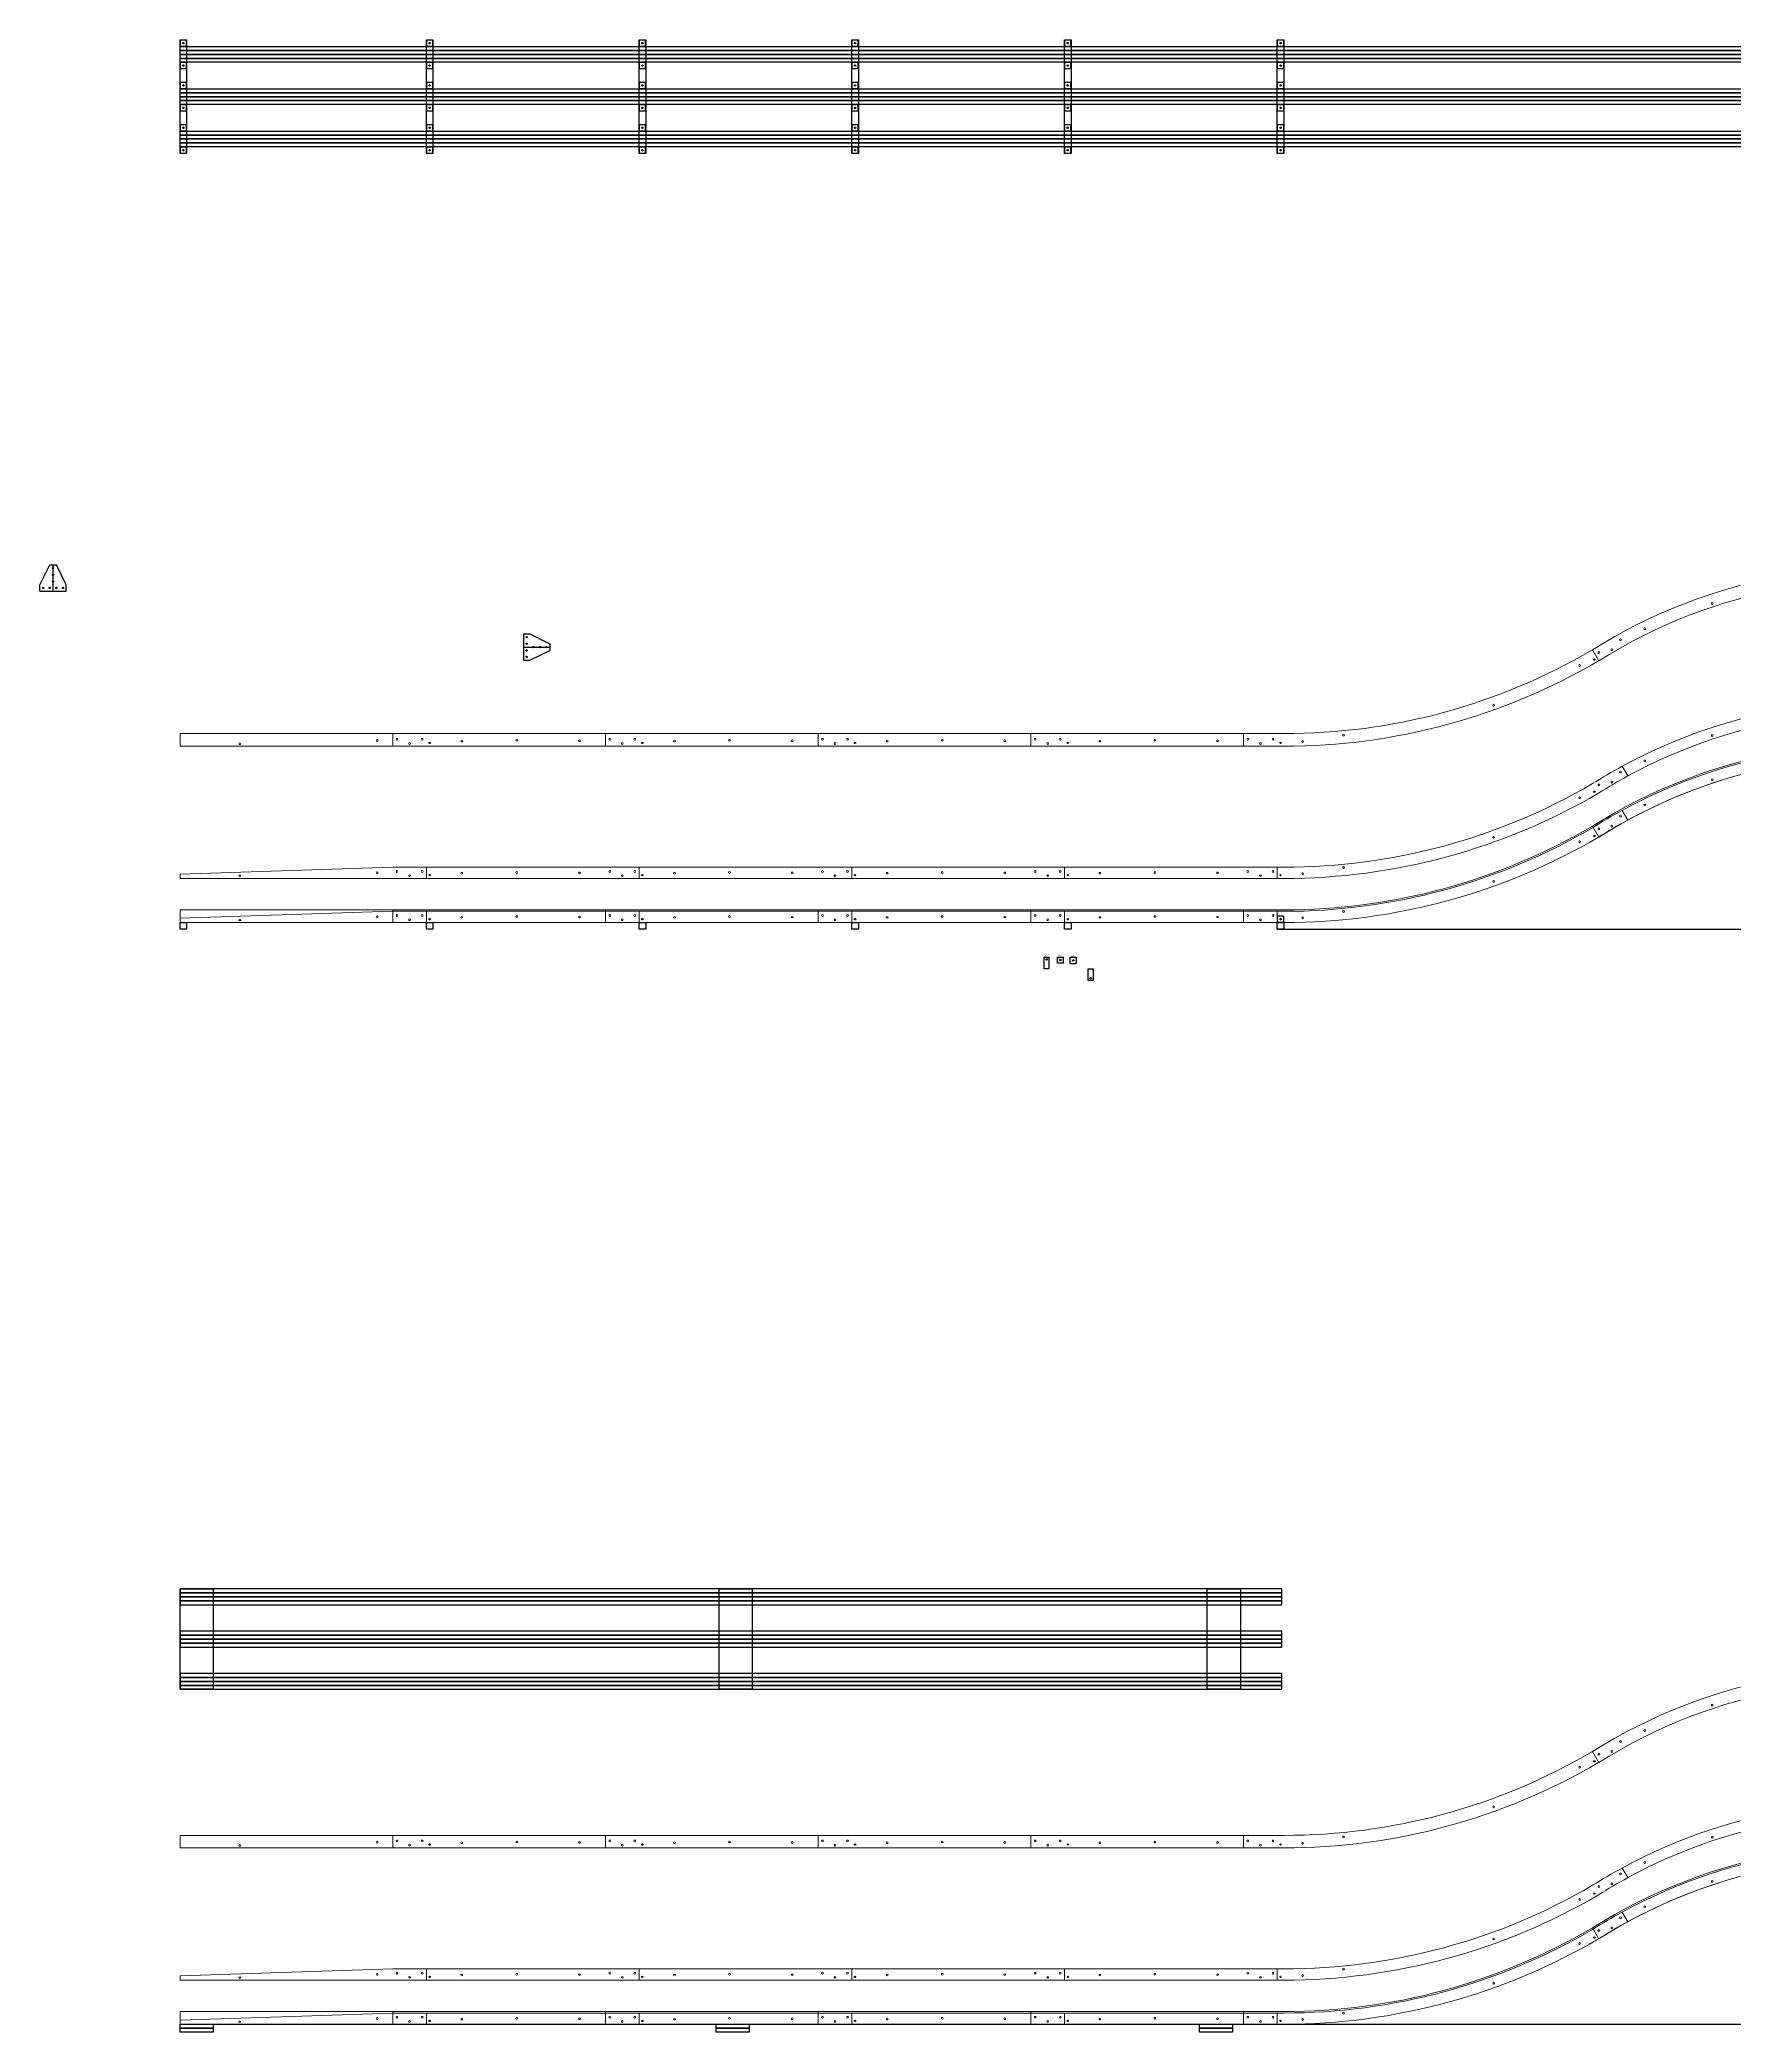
# Model space of a CAD drawing. Header units: millimetres. Extents: x -636 to 14740, y -2602 to 22748.
# Drawn here: x -636 to 7052, y 9964 to 19006 of the extents above; entities that cross this region are included whole.
import ezdxf

# ---------------------------------------------------------------- set-up
doc = ezdxf.new("R2010")
doc.units = ezdxf.units.MM
doc.layers.add('newTrack', color=7, linetype='Continuous', lineweight=20)
doc.layers.add('registration marking', color=7, linetype='Continuous', lineweight=20)
doc.styles.get("Standard").update_dxf_attribs({"font": 'arial.ttf'})

# ---------------------------------------------------------------- blocks, each defined once
blk = doc.blocks.new('01A')
at = {"layer": 'newTrack'}
for p, q in [((0, 19.04999315134046), (965.1999999720101, 50.79999462635169)), ((0, 0), (0, 19.04999315134046)), ((1117.600000016788, 7.275957614183426e-12), (0, 0)), ((965.1999999720101, 50.79999462635169), (1117.599999972004, 50.7999947606877)), ((1117.599999972004, 50.7999947606877), (1117.600000016788, 7.275957614183426e-12))]:
    blk.add_line(p, q, dxfattribs=at)
for centre in [(984.2496261116048, 31.74999555521799), (1041.400040399618, 12.7012384642876), (1098.549626084574, 31.75248136437085)]:
    blk.add_circle(centre, 4, dxfattribs=at)
at = {"layer": 'registration marking', "color": 7, "transparency": 33554687}
for centre in [(271.3697006250295, 11.42185649379098), (895.1664148705713, 26.03049729150371)]:
    blk.add_circle(centre, 4, dxfattribs=at)
blk = doc.blocks.new('02A')
blk.add_circle((15, 15.00000000000728), 3)
at = {"layer": 'newTrack'}
for p, q in [((0, 7.275957614183426e-12), (-3.637978807091713e-12, 50.80000000000291)), ((-3.637978807091713e-12, 50.80000000000291), (965.1999999959444, 50.80000000001019)), ((965.1999999959407, 7.275957614183426e-12), (0, 7.275957614183426e-12)), ((965.1999999959444, 50.80000000001019), (965.1999999959407, 7.275957614183426e-12))]:
    blk.add_line(p, q, dxfattribs=at)
for centre in [(831.849585694026, 31.74999999305018), (888.9999999820393, 12.7012429021197), (946.1495856669949, 31.75248580220287)]:
    blk.add_circle(centre, 4, dxfattribs=at)
at = {"layer": 'registration marking', "color": 7, "transparency": 33554687}
for centre in [(160.6958235683014, 23.48530125759135), (410.3798785602448, 26.93280805767427), (694.6405455930362, 24.98409738802729)]:
    blk.add_circle(centre, 4, dxfattribs=at)
blk = doc.blocks.new('01B')
at = {"layer": 'newTrack'}
for p, q in [((0, 0), (-5.037873052060604e-08, 57.14999413649639)), ((-5.037873052060604e-08, 57.14999413649639), (965.199999949622, 57.14999498732504)), ((965.2000000000007, 8.508432074449956e-07), (0, 0)), ((965.199999949622, 57.14999498732504), (965.2000000000007, 8.508286555297673e-07)), ((965.2000000000007, 8.508286555297673e-07), (965.199999949622, 57.14999498732504))]:
    blk.add_line(p, q, dxfattribs=at)
at = {"layer": 'registration marking', "color": 7, "transparency": 33554687}
for centre in [(271.3697006082439, 11.42185747894837), (895.1664148537857, 26.03049827666109)]:
    blk.add_circle(centre, 4, dxfattribs=at)
blk = doc.blocks.new('02B')
blk.add_circle((1132.600000000006, 415.0000009851574), 3)
at = {"layer": 'newTrack'}
for p, q in [((965.2000000000062, 457.1500009851588), (1930.399999995951, 457.1500009851661)), ((965.2000000000062, 400.0000009851574), (965.2000000000062, 457.1500009851588)), ((1930.399999995951, 457.1500009851661), (1930.399999995951, 400.0000009851647)), ((1930.399999995951, 400.0000009851647), (965.2000000000062, 400.0000009851574))]:
    blk.add_line(p, q, dxfattribs=at)
for centre in [(984.2495856980821, 431.7500009782149), (1041.399999986095, 412.7012438872844), (1098.549585671051, 431.7524867873675)]:
    blk.add_circle(centre, 4, dxfattribs=at)
at = {"layer": 'registration marking', "color": 7, "transparency": 33554687}
for centre in [(1278.295823568305, 423.4853022427415), (1527.979878560249, 426.9328090428317), (1812.24054559304, 424.9840983731847)]:
    blk.add_circle(centre, 4, dxfattribs=at)
blk = doc.blocks.new('03A')
for centre in [(1438.744852149779, 393.3852069689074), (15, 15)]:
    blk.add_circle(centre, 3)
at = {"layer": 'newTrack'}
for p, q in [((1590.737915779901, 465.1378673792278), (1565.002497133595, 508.9670431474005)), ((30.99606855872116, 50.79999478799436), (-4.478351911529899e-08, 50.79999476066587)), ((-4.478351911529899e-08, 50.79999476066587), (0, 0)), ((0, 0), (30.97299663098238, 2.73066689260304e-08))]:
    blk.add_line(p, q, dxfattribs=at)
for centre in [(1558.219227502143, 482.8957306716729), (1459.655786276378, 425.0188090730335), (1518.583660489043, 437.5300296680507)]:
    blk.add_circle(centre, 4, dxfattribs=at)
for centre, radius, start, end in [((2732.050060230455, -1631.733404134804), 2438.154716076187, 118.5979324423631, 122.2419609089562), ((2732.050060240063, -1631.733404147559), 2387.35471609198, 118.5591387834939, 122.2617287667918), ((32.25301694720474, 2818.361174029927), 2818.361464677206, 269.9739778714323, 300.3828087601667), ((32.25301694733025, 2818.361174029465), 2767.561464676747, 269.9739778714323, 300.3657321472004)]:
    blk.add_arc(centre, radius, start, end, dxfattribs=at)
at = {"layer": 'registration marking', "color": 7, "transparency": 33554687}
for centre in [(1372.207809550353, 366.2880354406152), (1372.207809550353, 366.2880354406152), (981.9746852144381, 186.61165534459), (981.9746852144381, 186.61165534459), (115.4898019700195, 21.29547682867269), (115.4898019700195, 21.29547682867269), (301.1229864126435, 50.12179317983828), (301.1229864126435, 50.12179317983828)]:
    blk.add_circle(centre, 4, dxfattribs=at)
blk = doc.blocks.new('03B')
for centre in [(1591.144852149788, 393.3852071032427), (167.4, 15)]:
    blk.add_circle(centre, 3)
at = {"layer": 'newTrack'}
for p, q in [((1611.674967362065, 388.0453223319564), (1582.723674708883, 437.3513511885612)), ((-5.037873052060604e-08, 57.14999413648184), (0, 0)), ((183.3989525496945, 57.14999426741997), (-5.037873052060604e-08, 57.1499942876253)), ((0, 0), (183.3729966309838, 1.616353983990848e-07))]:
    blk.add_line(p, q, dxfattribs=at)
for centre in [(19.04958567705216, 31.75000001679166), (76.19999996506522, 12.70124292586115), (133.3495856500203, 31.75248582594429)]:
    blk.add_circle(centre, 4, dxfattribs=at)
for centre, radius, start, end in [((184.6530169472053, 2818.361174164256), 2818.361464677205, 269.9739778714323, 300.3828087602166), ((184.6530169472262, 2818.361174164278), 2761.211464677219, 269.9739778714323, 300.3635772005418), ((2884.450060217358, -1631.733403980336), 2444.504716052169, 122.1752908435505, 122.2395208016383), ((2884.450060440416, -1631.733403845395), 2387.354716056918, 122.2173138510758, 122.261728772982)]:
    blk.add_arc(centre, radius, start, end, dxfattribs=at)
at = {"layer": 'registration marking', "color": 7, "transparency": 33554687}
for centre in [(1524.607809550347, 366.2880355749439), (1134.37468521444, 186.6116554789187), (267.8898019700209, 21.29547696300142), (453.522986412645, 50.12179331416701)]:
    blk.add_circle(centre, 4, dxfattribs=at)
blk = doc.blocks.new('04B')
blk.add_circle((1272.775092856758, 382.5759897406219), 3)
at = {"layer": 'newTrack'}
for p, q in [((1771.829451211881, 373.2419702575789), (1760.162309112311, 317.2955646957562)), ((0, 0), (-28.95129265318246, 49.30602885660483))]:
    blk.add_line(p, q, dxfattribs=at)
for centre in [(98.94426014008968, 94.8504084740498), (0.3808189143210257, 36.97348687541785), (59.30869312698633, 49.48470747043029)]:
    blk.add_circle(centre, 4, dxfattribs=at)
for centre, radius, start, end in [((1272.775092856761, -2019.778726312484), 2444.504716053113, 78.22004581571335, 122.175290843605), ((1272.775092856758, -2019.778726312486), 2387.354716053108, 78.22004007210862, 122.2173138448502)]:
    blk.add_arc(centre, radius, start, end, dxfattribs=at)
at = {"layer": 'registration marking', "color": 7, "transparency": 33554687}
for centre in [(1174.664000268116, 402.8170731885548), (1671.37604509254, 349.1792521451935), (514.7793489579344, 260.2324587029361), (208.8332645837581, 145.4143360709786)]:
    blk.add_circle(centre, 4, dxfattribs=at)
blk = doc.blocks.new('04A')
blk.add_circle((1141.314189631276, 305.4771620936167), 3)
at = {"layer": 'newTrack'}
for p, q in [((1788.263720066037, 258.81539913906), (1639.073308251352, 289.9277925308515)), ((1628.702510454085, 240.1976552592923), (1777.892922268763, 209.0852618674935)), ((1777.892922268763, 209.0852618674935), (1788.263720066037, 258.81539913906)), ((-25.7354278222947, 43.82919139550631), (4.547473508864641e-12, 2.728484105318785e-12))]:
    blk.add_line(p, q, dxfattribs=at)
for centre in [(1653.832654984383, 267.3900264581655), (1705.890669554316, 237.0752096347451), (1765.725971304305, 244.0581649179901)]:
    blk.add_circle(centre, 4, dxfattribs=at)
for centre, radius, end in [((1141.314189631275, -2096.930941102833), 2438.20810319645, 118.5973034831309), ((1141.314189631275, -2096.930941102899), 2387.408103196516, 118.5584972945129)]:
    blk.add_arc(centre, radius, 78.22028019167507, end, dxfattribs=at)
at = {"layer": 'registration marking', "color": 7, "transparency": 33554687}
for centre in [(1043.204201609592, 325.7191637516908), (1539.916246434016, 272.0813427083367), (383.3195502994104, 183.1345492660794), (77.37346592523409, 68.31642663412185)]:
    blk.add_circle(centre, 4, dxfattribs=at)
blk = doc.blocks.new('3030挤压直角件')
blk.add_lwpolyline([(0, 53), (22, 53), (22, 0), (0, 0)], close=True)
blk.add_circle((11, 42.5), 3.25)
blk = doc.blocks.new('3030直角L型直接')
blk.add_lwpolyline([(0, 30), (26, 30), (26, 0), (0, 0)], close=True)
blk.add_circle((13, 15), 3.15)
blk = doc.blocks.new('3030圆弧外边直角')
blk.add_lwpolyline([(0, 0), (26, 0), (26, -28), (0, -28)], close=True)
blk.add_circle((13, -13), 3.25)
blk = doc.blocks.new('3030固定板')
for p, q in [((-60, 30), (-15, 120)), ((-60, 30), (-15, 120)), ((-15, 120), (15, 120)), ((0, 0), (0, 120)), ((60, 30), (15, 120)), ((60, 30), (15, 120)), ((-60, 0), (-60, 30)), ((-60, 0), (-60, 30)), ((-60, 0), (60, 0)), ((60, 0), (60, 30)), ((60, 0), (60, 30))]:
    blk.add_line(p, q)
for centre in [(0, 105), (-45, 15), (-15, 15), (0, 75), (0, 45), (15, 15), (45, 15)]:
    blk.add_circle(centre, 3)

msp = doc.modelspace()

# ---------------------------------------------------------------- linework, layer by layer
for p, q in [((4978.399999983776, 14970.000002239), (14257.65737422708, 14970.000002239)), ((0, 10000), (13423.90929304281, 10000))]:
    msp.add_line(p, q)
for points in [[(-1.678927219472826e-08, 19006.00000098516), (29.99999998321073, 19006.00000098516), (29.99999998321073, 18490.00000098516), (-1.678927219472826e-08, 18490.00000098516)], [(1117.599999999999, 19006.00000098517), (1147.599999999999, 19006.00000098517), (1147.599999999999, 18490.00000098517), (1117.599999999999, 18490.00000098517)], [(2082.799999995947, 19006.00000098516), (2112.799999995947, 19006.00000098516), (2112.799999995947, 18490.00000098516), (2082.799999995947, 18490.00000098516)], [(3047.999999991887, 19006.00000098516), (3077.999999991887, 19006.00000098516), (3077.999999991887, 18490.00000098516), (3047.999999991887, 18490.00000098516)], [(4013.199999987828, 19006.00000111949), (4043.199999987828, 19006.00000111949), (4043.199999987828, 18490.00000111949), (4013.199999987828, 18490.00000111949)], [(4978.399999983776, 19006.000002239), (5008.399999983776, 19006.000002239), (5008.399999983776, 18490.000002239), (4978.399999983776, 18490.000002239)], [(-1.678927219472826e-08, 18976.00000098516), (13999.99999998321, 18976.00000098516), (13999.99999998321, 18958.00000098516), (-1.678927219472826e-08, 18958.00000098516)], [(-1.678927219472826e-08, 18958.00000098516), (13999.99999998321, 18958.00000098516), (13999.99999998321, 18940.00000098516), (-1.678927219472826e-08, 18940.00000098516)], [(-1.678927219472826e-08, 18940.00000098516), (13999.99999998321, 18940.00000098516), (13999.99999998321, 18922.00000098516), (-1.678927219472826e-08, 18922.00000098516)], [(-1.678927219472826e-08, 18922.00000098516), (13999.99999998321, 18922.00000098516), (13999.99999998321, 18904.00000098516), (-1.678927219472826e-08, 18904.00000098516)], [(-1.678927219472826e-08, 18784.00000098516), (13999.99999998321, 18784.00000098516), (13999.99999998321, 18766.00000098516), (-1.678927219472826e-08, 18766.00000098516)], [(-1.678927219472826e-08, 18766.00000098516), (13999.99999998321, 18766.00000098516), (13999.99999998321, 18748.00000098516), (-1.678927219472826e-08, 18748.00000098516)], [(-1.678927219472826e-08, 18748.00000098516), (13999.99999998321, 18748.00000098516), (13999.99999998321, 18730.00000098516), (-1.678927219472826e-08, 18730.00000098516)], [(-1.678927219472826e-08, 18748.00000098516), (13999.99999998321, 18748.00000098516), (13999.99999998321, 18730.00000098516), (-1.678927219472826e-08, 18730.00000098516)], [(-1.678927219472826e-08, 18730.00000098516), (13999.99999998321, 18730.00000098516), (13999.99999998321, 18712.00000098516), (-1.678927219472826e-08, 18712.00000098516)], [(-1.678927219472826e-08, 18730.00000098516), (13999.99999998321, 18730.00000098516), (13999.99999998321, 18712.00000098516), (-1.678927219472826e-08, 18712.00000098516)], [(-1.678927219472826e-08, 18592.00000098516), (13999.99999998321, 18592.00000098516), (13999.99999998321, 18574.00000098516), (-1.678927219472826e-08, 18574.00000098516)], [(-1.678927219472826e-08, 18574.00000098516), (13999.99999998321, 18574.00000098516), (13999.99999998321, 18556.00000098516), (-1.678927219472826e-08, 18556.00000098516)], [(-1.678927219472826e-08, 18556.00000098516), (13999.99999998321, 18556.00000098516), (13999.99999998321, 18538.00000098516), (-1.678927219472826e-08, 18538.00000098516)], [(-1.678927219472826e-08, 18538.00000098516), (13999.99999998321, 18538.00000098516), (13999.99999998321, 18520.00000098516), (-1.678927219472826e-08, 18520.00000098516)], [(-1.678927219472826e-08, 15000.00000098516), (29.99999998321073, 15000.00000098516), (29.99999998321073, 14970.00000098516), (-1.678927219472826e-08, 14970.00000098516)], [(1117.599999999999, 15000.00000098517), (1147.599999999999, 15000.00000098517), (1147.599999999999, 14970.00000098517), (1117.599999999999, 14970.00000098517)], [(2082.799999995947, 15000), (2112.799999995947, 15000), (2112.799999995947, 14970), (2082.799999995947, 14970)], [(3047.999999991887, 15000.00000098517), (3077.999999991887, 15000.00000098517), (3077.999999991887, 14970.00000098517), (3047.999999991887, 14970.00000098517)], [(4013.199999987828, 15000.0000011195), (4043.199999987828, 15000.0000011195), (4043.199999987828, 14970.0000011195), (4013.199999987828, 14970.0000011195)], [(4978.399999983776, 15000.000002239), (5008.399999983776, 15000.000002239), (5008.399999983776, 14970.000002239), (4978.399999983776, 14970.000002239)], [(-1.678930061643769e-08, 11958.00000098516), (4999.999999983211, 11958.00000098516), (4999.999999983211, 11976.00000098516), (-1.678930061643769e-08, 11976.00000098516)], [(-1.678927219472826e-08, 11976.00000098516), (149.9999999832107, 11976.00000098516), (149.9999999832107, 11520.00000098516), (-1.678927219472826e-08, 11520.00000098516)], [(-1.678930061643769e-08, 11940.00000098516), (4999.999999983211, 11940.00000098516), (4999.999999983211, 11958.00000098516), (-1.678930061643769e-08, 11958.00000098516)], [(-1.678930061643769e-08, 11922.00000098516), (4999.999999983211, 11922.00000098516), (4999.999999983211, 11940.00000098516), (-1.678930061643769e-08, 11940.00000098516)], [(2445.668947320471, 11976.00000098516), (2595.668947320471, 11976.00000098516), (2595.668947320471, 11520.00000098516), (2445.668947320471, 11520.00000098516)], [(4661.067084235332, 11976), (4811.067084235332, 11976), (4811.067084235332, 11520), (4661.067084235332, 11520)], [(-1.678930061643769e-08, 11904.00000098516), (4999.999999983211, 11904.00000098516), (4999.999999983211, 11922.00000098516), (-1.678930061643769e-08, 11922.00000098516)], [(-1.678930061643769e-08, 11766.00000098516), (4999.999999983211, 11766.00000098516), (4999.999999983211, 11784.00000098516), (-1.678930061643769e-08, 11784.00000098516)], [(-1.678930061643769e-08, 11748.00000098516), (4999.999999983211, 11748.00000098516), (4999.999999983211, 11766.00000098516), (-1.678930061643769e-08, 11766.00000098516)], [(-1.678930061643769e-08, 11730.00000098516), (4999.999999983211, 11730.00000098516), (4999.999999983211, 11748.00000098516), (-1.678930061643769e-08, 11748.00000098516)], [(-1.678930061643769e-08, 11712.00000098516), (4999.999999983211, 11712.00000098516), (4999.999999983211, 11730.00000098516), (-1.678930061643769e-08, 11730.00000098516)], [(-1.678930061643769e-08, 11574.00000098516), (4999.999999983211, 11574.00000098516), (4999.999999983211, 11592.00000098516), (-1.678930061643769e-08, 11592.00000098516)], [(-1.678930061643769e-08, 11556.00000098516), (4999.999999983211, 11556.00000098516), (4999.999999983211, 11574.00000098516), (-1.678930061643769e-08, 11574.00000098516)], [(-1.678930061643769e-08, 11538.00000098516), (4999.999999983211, 11538.00000098516), (4999.999999983211, 11556.00000098516), (-1.678930061643769e-08, 11556.00000098516)], [(-1.678930061643769e-08, 11520.00000098516), (4999.999999983211, 11520.00000098516), (4999.999999983211, 11538.00000098516), (-1.678930061643769e-08, 11538.00000098516)], [(-1.678927219472826e-08, 10000.00000098516), (149.9999999832107, 10000.00000098516), (149.9999999832107, 9982.000000985157), (-1.678927219472826e-08, 9982.000000985157)], [(-1.678927219472826e-08, 9982.000000985157), (149.9999999832107, 9982.000000985157), (149.9999999832107, 9964.000000985157), (-1.678927219472826e-08, 9964.000000985157)], [(2432.799999995947, 9999.999999999965), (2582.799999995947, 9999.999999999965), (2582.799999995947, 9981.999999999965), (2432.799999995947, 9981.999999999965)], [(2432.799999995947, 9981.999999999965), (2582.799999995947, 9981.999999999965), (2582.799999995947, 9963.999999999965), (2432.799999995947, 9963.999999999965)], [(4625.999999983767, 10000.00000001316), (4775.999999983767, 10000.00000001316), (4775.999999983767, 9982.000000013162), (4625.999999983767, 9982.000000013162)], [(4625.999999983767, 9982.000000013162), (4775.999999983767, 9982.000000013162), (4775.999999983767, 9964.000000013162), (4625.999999983767, 9964.000000013162)]]:
    msp.add_lwpolyline(points, close=True)

# ---------------------------------------------------------------- block references
for name, p in [('3030直角L型直接', (1.999999983210758, 18976.00000098516)), ('3030直角L型直接', (1119.599999999999, 18976.00000098517)), ('3030直角L型直接', (2084.799999995947, 18976.00000098516)), ('3030直角L型直接', (3049.999999991887, 18976.00000098516)), ('3030直角L型直接', (4015.199999987828, 18976.00000111949)), ('3030直角L型直接', (4980.399999983776, 18976.000002239)), ('3030直角L型直接', (1.999999983210728, 18874.00000098516)), ('3030直角L型直接', (1119.599999999999, 18874.00000098517)), ('3030直角L型直接', (2084.799999995947, 18874.00000098516)), ('3030直角L型直接', (3049.999999991887, 18874.00000098516)), ('3030直角L型直接', (4015.199999987828, 18874.00000111949)), ('3030直角L型直接', (4980.399999983776, 18874.000002239)), ('3030直角L型直接', (1.999999983210728, 18784.00000098516)), ('3030直角L型直接', (1119.599999999999, 18784.00000098517)), ('3030直角L型直接', (2084.799999995947, 18784.00000098516)), ('3030直角L型直接', (3049.999999991887, 18784.00000098516)), ('3030直角L型直接', (4015.199999987828, 18784.00000111949)), ('3030直角L型直接', (4980.399999983776, 18784.000002239)), ('3030直角L型直接', (1.99999998321074, 18682.00000098516)), ('3030直角L型直接', (1119.599999999999, 18682.00000098517)), ('3030直角L型直接', (2084.799999995947, 18682.00000098516)), ('3030直角L型直接', (3049.999999991887, 18682.00000098516)), ('3030直角L型直接', (4015.199999987828, 18682.00000111949)), ('3030直角L型直接', (4980.399999983776, 18682.000002239)), ('3030直角L型直接', (1.999999983210728, 18592.00000098516)), ('3030直角L型直接', (1119.599999999999, 18592.00000098517)), ('3030直角L型直接', (2084.799999995947, 18592.00000098516)), ('3030直角L型直接', (3049.999999991887, 18592.00000098516)), ('3030直角L型直接', (4015.199999987828, 18592.00000111949)), ('3030直角L型直接', (4980.399999983776, 18592.000002239)), ('3030直角L型直接', (1.999999983210728, 18490.00000098516)), ('3030直角L型直接', (1119.599999999999, 18490.00000098517)), ('3030直角L型直接', (2084.799999995947, 18490.00000098516)), ('3030直角L型直接', (3049.999999991887, 18490.00000098516)), ('3030直角L型直接', (4015.199999987828, 18490.00000111949)), ('3030直角L型直接', (4980.399999983776, 18490.000002239)), ('04B', (6437.674967345847, 16188.04532318279)), ('3030固定板', (-576.1218968419125, 16503.29618684035)), ('03B', (4825.999999983767, 15800.00000085084)), ('04A', (6569.134766004364, 15665.14323261965)), ('01B', (0, 15800)), ('02B', (0, 15400)), ('02B', (965.1999999959498, 15400)), ('02B', (1930.3999999919, 15400)), ('02B', (2895.59999998785, 15400.00000013434)), ('04B', (6437.674967345847, 15388.04532318279)), ('04A', (6569.134766004364, 15465.14323261965)), ('03A', (4978.399999983776, 15200.00000098517)), ('03A', (4978.399999983776, 15000.00000098517)), ('03B', (4825.999999983767, 15000.00000085084)), ('01A', (-1.678927219472826e-08, 15200.00000098516)), ('02A', (1117.600000000006, 15200.00000098516)), ('02A', (2082.799999995947, 15200.0000009851)), ('02A', (3047.999999991887, 15200.00000098516)), ('02A', (4013.199999987828, 15200.00000098516)), ('01B', (0, 15000)), ('01A', (-1.678927219472826e-08, 15000.00000098516)), ('02B', (0, 14600)), ('02A', (1117.600000000006, 15000.00000098516)), ('02B', (965.1999999959498, 14600)), ('02A', (2082.799999995947, 15000.0000009851)), ('02B', (1930.3999999919, 14600)), ('02A', (3047.999999991887, 15000.00000098516)), ('02B', (2895.59999998785, 14600.00000013434)), ('02A', (4013.199999987828, 15000.00000098516)), ('3030直角L型直接', (4980.399999983767, 15000.00000085084)), ('3030挤压直角件', (3920.847213112336, 14789.93683612937)), ('3030圆弧外边直角', (3981.090032726113, 14842.93683612937)), ('3030直角L型直接', (4039.674720939825, 14812.93683612937)), ('04B', (6437.674967345847, 11188.04532318279)), ('03B', (4825.999999983767, 10800.00000085084)), ('04A', (6569.134766004364, 10665.14323261965)), ('01B', (0, 10800)), ('02B', (0, 10400)), ('02B', (965.1999999959498, 10400)), ('02B', (1930.3999999919, 10400)), ('02B', (2895.59999998785, 10400.00000013434)), ('04B', (6437.674967345847, 10388.04532318279)), ('04A', (6569.134766004364, 10465.14323261965)), ('03A', (4978.399999983776, 10200.00000098517)), ('03A', (4978.399999983776, 10000.00000098517)), ('03B', (4825.999999983767, 10000.00000085084)), ('01A', (-1.678927219472826e-08, 10200.00000098516)), ('02A', (1117.600000000006, 10200.00000098516)), ('02A', (2082.799999995947, 10200.0000009851)), ('02A', (3047.999999991887, 10200.00000098516)), ('02A', (4013.199999987828, 10200.00000098516)), ('01B', (0, 10000)), ('01A', (-1.678927219472826e-08, 10000.00000098516)), ('02B', (0, 9600)), ('02A', (1117.600000000006, 10000.00000098516)), ('02B', (965.1999999959498, 9600)), ('02A', (2082.799999995947, 10000.0000009851)), ('02B', (1930.3999999919, 9600)), ('02A', (3047.999999991887, 10000.00000098516)), ('02B', (2895.59999998785, 9600.000000134336)), ('02A', (4013.199999987828, 10000.00000098516))]:
    msp.add_blockref(name, p)
for name, p, rotation in [('3030固定板', (1557.690483176008, 16250.11488754173), 270), ('3030挤压直角件', (4142.847213112336, 14789.93683612937), 180)]:
    msp.add_blockref(name, p, dxfattribs=dict(rotation=rotation))

# ---------------------------------------------------------------- texts
at = {"char_height": 2.5, "attachment_point": 1}
for s, width, insert in [('{\\fSimSun|b0|i0|c134|p2;中间三角形的}', 19.24638201663038, (3925.661336255836, 14855.55847751221)), ('{\\fSimSun|b0|i0|c134|p2;圆弧外边的}', 17.28231264138594, (3983.989890350838, 14851.63266784514)), ('{\\fSimSun|b0|i0|c134|p2;直接一个三角的}', 16.99771917617181, (4041.872830993665, 14851.2014166734))]:
    msp.add_mtext_dynamic_manual_height_columns(s, width=width, gutter_width=12.5, heights=[0], dxfattribs=dict(at, insert=insert))

doc.saveas('drawing.dxf')
